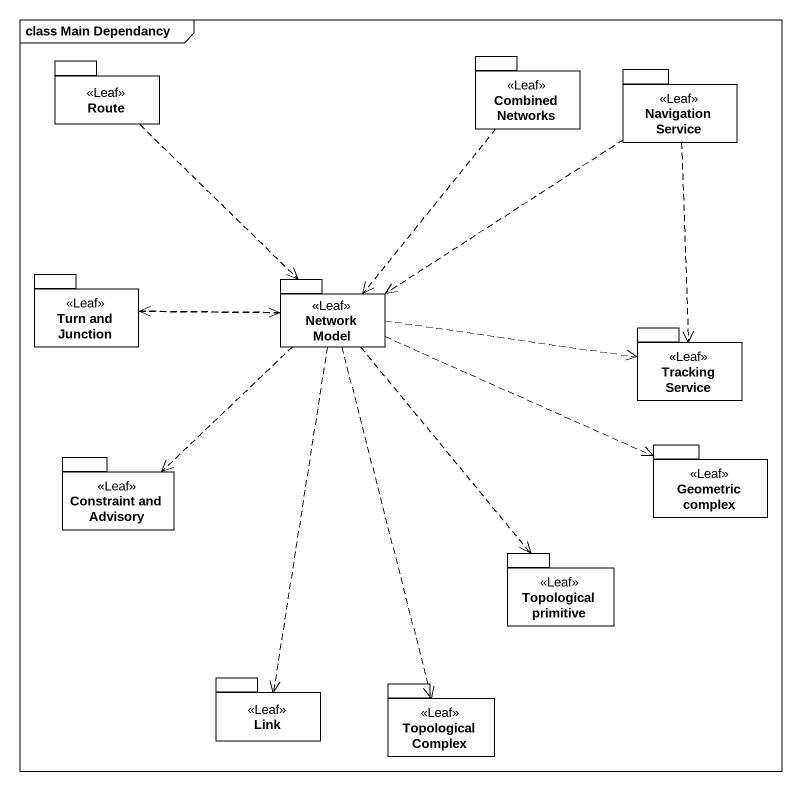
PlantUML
@startuml
mainframe class Main Dependancy
package Route <<Leaf>> {
}
package "Combined Networks" as Combined_Networks <<Leaf>> {
}
package "Navigation Service" as Navigation_Service <<Leaf>> {
}
package "Turn and Junction" as Turn_and_Junction <<Leaf>> {
}
package "Network Model" as Network_Model <<Leaf>> {
}
package "Tracking Service" as Tracking_Service <<Leaf>> {
}
package "Constraint and Advisory" as Constraint_and_Advisory <<Leaf>> {
}
package "Geometric complex" as Geometric_complex <<Leaf>> {
}
package "Topological primitive" as Topological_primitive <<Leaf>> {
}
package Link <<Leaf>> {
}
package "Topological Complex" as Topological_Complex <<Leaf>> {
}
Route ..> Network_Model
Combined_Networks ..> Network_Model
Navigation_Service .left.> Network_Model
Navigation_Service ..> Tracking_Service
Turn_and_Junction .right.> Network_Model
Network_Model .left.> Turn_and_Junction
Network_Model .right.> Tracking_Service
Network_Model ..> Constraint_and_Advisory
Network_Model .right.> Geometric_complex
Network_Model ..> Topological_primitive
Network_Model ..> Link
Network_Model ..> Topological_Complex
@enduml
